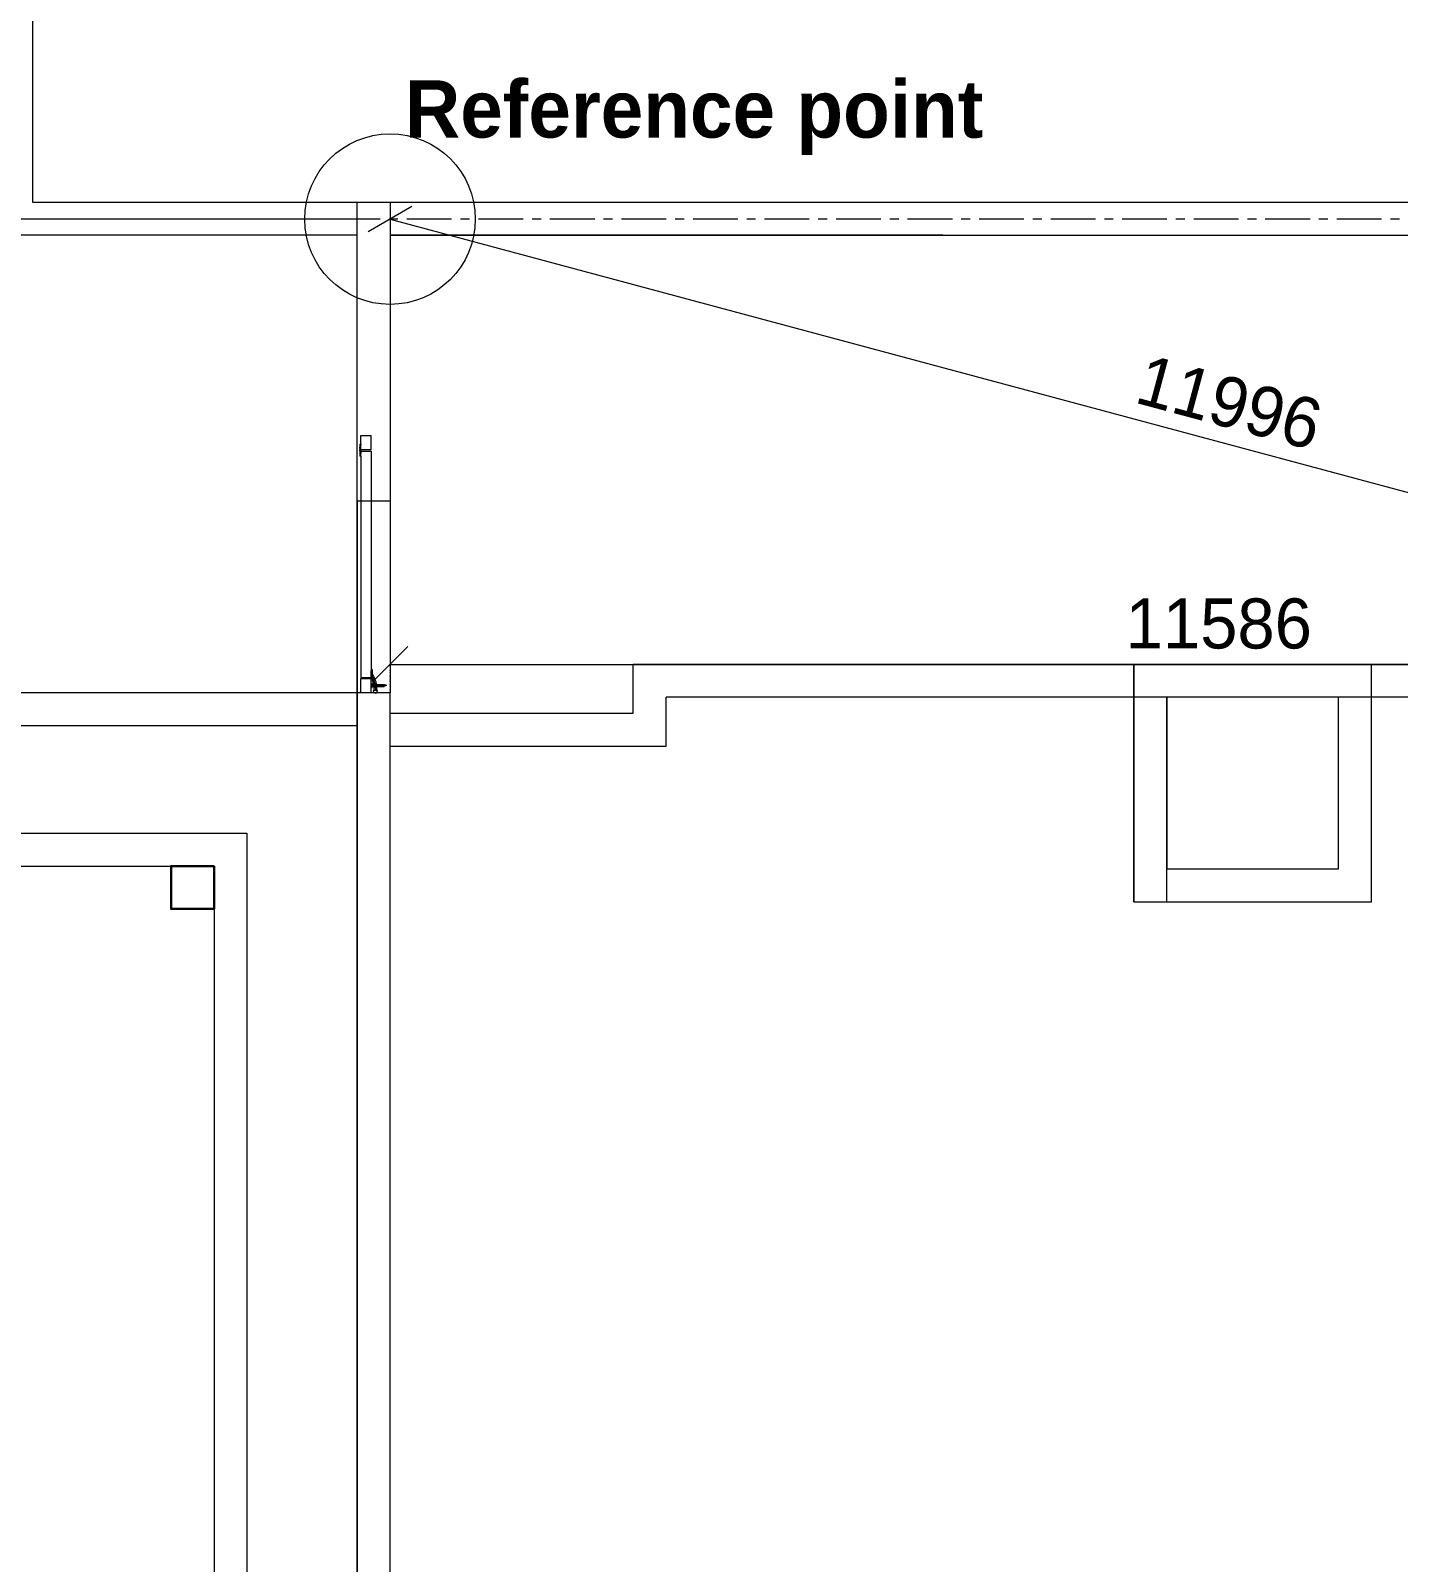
# Model space of a CAD drawing. Header units: metres. Extents: x 5205117 to 5948571, y 646915 to 1143748.
# Drawn here: x 5667906 to 5677466, y 815349 to 826055 of the extents above; entities that cross this region are included whole.
import ezdxf

# ---------------------------------------------------------------- set-up
doc = ezdxf.new("R2010")
doc.units = ezdxf.units.M
doc.header["$MEASUREMENT"] = 0
doc.header["$PDMODE"] = 35
doc.header["$PDSIZE"] = 10
for name, pattern in [('CENTER', [2, 1.25, -0.25, 0.25, -0.25]), ('DASHED', [0.75, 0.5, -0.25]), ('DOT2', [0.125, 0, -0.125])]:
    doc.linetypes.add(name, pattern=pattern)
doc.layers.get('0').update_dxf_attribs({"color": 1, "linetype": 'DASHED', "lineweight": 30})
for name, color, linetype, lineweight in [('A-Center line', 1, 'CENTER', 9), ('A-Door', 3, 'Continuous', 15), ('A-Elevation 1', 4, 'Continuous', 13), ('A-Elevation 2', 163, 'Continuous', 9), ('A-Elevation 3', 251, 'Continuous', 5), ('A-R.C.C.', 190, 'Continuous', 30), ('dim start point', 10, 'Continuous', 0), ('PLOT', 7, 'Continuous', 5), ('road', 7, 'Continuous', 9), ('road ht', 8, 'Continuous', 5)]:
    doc.layers.add(name, color=color, linetype=linetype, lineweight=lineweight)
doc.styles.add('CENTURY GOTHIC', font='GOTHIC.TTF')
doc.styles.get("Standard").update_dxf_attribs({"font": 'GOTHIC.TTF'})
doc.dimstyles.get("Standard").update_dxf_attribs({"dimtxt": 2, "dimasz": 1, "dimexe": 0, "dimexo": 0, "dimgap": 0.1, "dimtad": 1, "dimdsep": 46, "dimtxsty": 'Standard', "dimblk": 'OBLIQUE', "dimcen": 0.1, "dimclrd": 256, "dimclre": 256, "dimclrt": 256, "dimadec": 0, "dimazin": 0, "dimtfac": 1, "dimtofl": 0, "dimtmove": 1, "dimatfit": 2, "dimldrblk": 'OPEN90', "dimfxl": 1, "dimtolj": 1, "dimtzin": 0, "dimlwd": -1, "dimlwe": -1, "dimarcsym": 0})

# ---------------------------------------------------------------- blocks, each defined once
blk = doc.blocks.new('A$C7DF671ED')
at = {"layer": 'A-Door'}
for p, q in [((-5, 1738), (0, 1738)), ((-5, 1738), (-5, 1733)), ((-5, 1733), (0, 1733)), ((-5, 1733), (-5, 1723)), ((-5, 1723), (0, 1723)), ((-5, 1723), (-5, 1718)), ((-5, 1718), (0, 1718)), ((-5, 1709), (-5, 1718)), ((0, 1800), (74, 1800)), ((0, 1738), (0, 1800)), ((0, 1738), (0, 1733)), ((0, 1723), (0, 1733)), ((0, 1718), (0, 1723)), ((0, 1709), (0, 1718)), ((74, 1700), (74, 1800)), ((-8, 1699), (-9, 1698)), ((-9, 1698), (-9, 1697)), ((-9, 1697), (-9, 1696)), ((-9, 1696), (-9, 1695)), ((-9, 1695), (-9, 1693)), ((-9, 1693), (-8, 1693)), ((-7, 1700), (-8, 1699)), ((-7, 1698), (-8, 1698)), ((-8, 1698), (-8, 1698)), ((-8, 1698), (-8, 1697)), ((-8, 1697), (-8, 1697)), ((-8, 1697), (-8, 1697)), ((-8, 1697), (-8, 1697)), ((-8, 1697), (-8, 1696)), ((-8, 1696), (-8, 1696)), ((-8, 1696), (-8, 1695)), ((-8, 1696), (-8, 1696)), ((-8, 1696), (-8, 1696)), ((-8, 1696), (-8, 1696)), ((-8, 1695), (-8, 1695)), ((-8, 1695), (-8, 1695)), ((-8, 1695), (-8, 1695)), ((-8, 1695), (-8, 1694)), ((-8, 1694), (-8, 1694)), ((-8, 1694), (-8, 1694)), ((-7, 1694), (-8, 1694)), ((-8, 1693), (-7, 1692)), ((-6, 1700), (-7, 1700)), ((-6, 1699), (-7, 1699)), ((-7, 1699), (-7, 1698)), ((-7, 1698), (-7, 1698)), ((-7, 1698), (-7, 1698)), ((-7, 1698), (-7, 1698)), ((-7, 1698), (-7, 1698)), ((-7, 1694), (-7, 1693)), ((-7, 1694), (-7, 1694)), ((-7, 1693), (-7, 1693)), ((-7, 1693), (-7, 1693)), ((-7, 1693), (-7, 1693)), ((-7, 1693), (-7, 1693)), ((-7, 1693), (-6, 1693)), ((-7, 1692), (-6, 1691)), ((-5, 1700), (-6, 1700)), ((-6, 1699), (-6, 1699)), ((-5, 1699), (-6, 1699)), ((-6, 1699), (-6, 1699)), ((-6, 1699), (-6, 1699)), ((-6, 1699), (-6, 1699)), ((-6, 1693), (-6, 1692)), ((-6, 1693), (-6, 1693)), ((-6, 1693), (-6, 1693)), ((-6, 1693), (-6, 1693)), ((-6, 1692), (-5, 1692)), ((-6, 1691), (-5, 1691)), ((-5, 1709), (0, 1709)), ((-5, 1709), (-5, 1700)), ((-5, 1700), (0, 1700)), ((-3, 1700), (-5, 1700)), ((-4, 1699), (-5, 1699)), ((-5, 1699), (-5, 1699)), ((-5, 1699), (-5, 1699)), ((-5, 1699), (-5, 1699)), ((-5, 1692), (-5, 1692)), ((-5, 1692), (-5, 1692)), ((-5, 1692), (-5, 1692)), ((-5, 1692), (-4, 1692)), ((-5, 1691), (-3, 1691)), ((-5, 1691), (-5, 1683)), ((0, 1691), (-5, 1691)), ((0, 1683), (-5, 1683)), ((-5, 1683), (-5, 1674)), ((0, 1674), (-5, 1674)), ((-5, 1674), (-5, 1668)), ((0, 1668), (-5, 1668)), ((-5, 1668), (-5, 1659)), ((0, 1659), (-5, 1659)), ((-5, 1659), (-5, 1654)), ((0, 1654), (-5, 1654)), ((-4, 1699), (-4, 1699)), ((-4, 1699), (-4, 1699)), ((-4, 1699), (-4, 1699)), ((-3, 1699), (-4, 1699)), ((-4, 1699), (-4, 1699)), ((-4, 1692), (-3, 1693)), ((-4, 1692), (-4, 1692)), ((-4, 1692), (-4, 1692)), ((-4, 1692), (-4, 1692)), ((-2, 1700), (-3, 1700)), ((-3, 1699), (-3, 1699)), ((-3, 1699), (-3, 1699)), ((-2, 1698), (-3, 1699)), ((-3, 1699), (-3, 1699)), ((-3, 1699), (-3, 1699)), ((-3, 1693), (-3, 1693)), ((-3, 1693), (-3, 1693)), ((-3, 1693), (-3, 1693)), ((-3, 1693), (-3, 1693)), ((-3, 1693), (-2, 1693)), ((-3, 1691), (-2, 1692)), ((-1, 1699), (-2, 1700)), ((-2, 1697), (-2, 1698)), ((-2, 1698), (-2, 1698)), ((-2, 1698), (-2, 1698)), ((-2, 1698), (-2, 1698)), ((-2, 1698), (-2, 1698)), ((-2, 1698), (-2, 1698)), ((-1, 1697), (-2, 1697)), ((-2, 1694), (-1, 1695)), ((-2, 1693), (-2, 1694)), ((-2, 1694), (-2, 1694)), ((-2, 1694), (-2, 1694)), ((-2, 1694), (-2, 1694)), ((-2, 1694), (-2, 1694)), ((-2, 1692), (-1, 1693)), ((-2, 1693), (-2, 1693)), ((-2, 1693), (-2, 1693)), ((-1, 1698), (-1, 1699)), ((0, 1697), (-1, 1698)), ((-1, 1696), (-1, 1697)), ((-1, 1697), (-1, 1697)), ((-1, 1697), (-1, 1697)), ((-1, 1697), (-1, 1697)), ((-1, 1696), (-1, 1696)), ((-1, 1696), (-1, 1696)), ((-1, 1695), (-1, 1696)), ((-1, 1696), (-1, 1696)), ((-1, 1693), (0, 1695)), ((-1, 1695), (-1, 1695)), ((-1, 1695), (-1, 1695)), ((-1, 1695), (-1, 1695)), ((-1, 1695), (-1, 1695)), ((-1, 1693), (-1, 1693)), ((0, 1700), (0, 1709)), ((74, 1700), (0, 1700)), ((0, 1696), (0, 1700)), ((0, 1696), (0, 1697)), ((0, 1695), (0, 1696)), ((0, 1693), (0, 1696)), ((0, 1691), (0, 1693)), ((0, 1691), (74, 1691)), ((0, 1683), (0, 1691)), ((0, 1683), (0, 1674)), ((0, 1668), (0, 1674)), ((0, 1659), (0, 1668)), ((0, 1654), (0, 1659)), ((0, 1654), (0, 109)), ((74, 1691), (74, 165)), ((0, 109), (74, 109)), ((81, 165), (74, 165)), ((74, 165), (74, 156)), ((81, 156), (74, 156)), ((74, 118), (74, 156)), ((74, 118), (75, 118)), ((74, 118), (74, 118)), ((74, 118), (74, 118)), ((74, 118), (74, 118)), ((74, 118), (74, 118)), ((74, 118), (74, 118)), ((75, 118), (74, 118)), ((74, 118), (74, 112)), ((81, 112), (74, 112)), ((74, 109), (74, 112)), ((78, 102), (74, 109)), ((74, 109), (74, 109)), ((74, 109), (74, 109)), ((81, 118), (75, 118)), ((82, 113), (79, 118)), ((81, 165), (81, 156)), ((81, 156), (81, 123)), ((86, 125), (81, 123)), ((81, 123), (81, 118)), ((81, 112), (81, 118)), ((86, 106), (82, 113)), ((90, 118), (86, 125)), ((94, 110), (90, 118)), ((98, 102), (94, 110)), ((0, 0), (0, 100)), ((0, 100), (74, 100)), ((74, 0), (0, 0)), ((74, 67), (74, 100)), ((74, 67), (79, 67)), ((74, 39), (74, 67)), ((74, 0), (74, 39)), ((74, 39), (79, 39)), ((81, 95), (78, 102)), ((79, 67), (79, 60)), ((79, 60), (91, 60)), ((79, 48), (79, 56)), ((92, 56), (79, 56)), ((79, 55), (79, 55)), ((79, 55), (79, 55)), ((79, 51), (79, 55)), ((79, 51), (79, 55)), ((79, 55), (79, 55)), ((81, 55), (79, 55)), ((79, 51), (79, 51)), ((79, 51), (79, 51)), ((79, 51), (79, 51)), ((79, 51), (80, 51)), ((93, 48), (79, 48)), ((79, 39), (79, 45)), ((79, 45), (93, 45)), ((80, 51), (81, 51)), ((80, 51), (80, 51)), ((80, 51), (80, 51)), ((84, 88), (81, 95)), ((81, 55), (82, 55)), ((81, 55), (81, 55)), ((81, 51), (82, 51)), ((81, 51), (81, 51)), ((81, 51), (81, 51)), ((82, 55), (83, 55)), ((82, 55), (82, 55)), ((82, 51), (82, 51)), ((82, 51), (83, 51)), ((83, 55), (84, 55)), ((83, 51), (84, 51)), ((87, 81), (84, 88)), ((84, 55), (86, 55)), ((84, 55), (84, 55)), ((84, 51), (86, 51)), ((84, 51), (84, 51)), ((89, 99), (86, 106)), ((86, 55), (87, 55)), ((86, 55), (86, 55)), ((86, 51), (86, 51)), ((86, 51), (87, 51)), ((89, 73), (87, 81)), ((87, 55), (88, 55)), ((87, 51), (88, 51)), ((88, 55), (89, 55)), ((88, 55), (88, 55)), ((88, 51), (89, 51)), ((88, 51), (88, 51)), ((92, 91), (89, 99)), ((90, 66), (89, 73)), ((89, 55), (89, 51)), ((89, 55), (90, 55)), ((89, 51), (90, 51)), ((89, 12), (90, 17)), ((89, 12), (90, 8)), ((91, 60), (90, 66)), ((90, 55), (91, 55)), ((90, 55), (90, 55)), ((90, 55), (90, 55)), ((91, 51), (90, 51)), ((90, 51), (90, 51)), ((90, 51), (90, 51)), ((90, 17), (92, 20)), ((92, 5), (90, 8)), ((91, 60), (110, 60)), ((91, 55), (91, 55)), ((92, 55), (91, 55)), ((92, 51), (91, 51)), ((91, 51), (91, 51)), ((95, 83), (92, 91)), ((92, 56), (93, 56)), ((92, 55), (92, 56)), ((92, 55), (92, 55)), ((94, 55), (92, 55)), ((92, 55), (92, 55)), ((93, 51), (92, 55)), ((92, 51), (92, 51)), ((93, 51), (92, 51)), ((92, 20), (94, 22)), ((95, 2), (92, 5)), ((93, 56), (94, 56)), ((93, 50), (93, 51)), ((94, 51), (93, 51)), ((93, 48), (93, 50)), ((93, 48), (111, 48)), ((93, 43), (93, 45)), ((93, 45), (112, 45)), ((94, 35), (93, 43)), ((94, 56), (95, 56)), ((94, 51), (94, 55)), ((95, 55), (94, 55)), ((94, 55), (94, 55)), ((94, 55), (94, 55)), ((94, 55), (94, 55)), ((95, 51), (94, 51)), ((94, 51), (94, 51)), ((94, 51), (94, 51)), ((94, 51), (94, 51)), ((94, 22), (94, 35)), ((94, 22), (95, 23)), ((94, 17), (94, 22)), ((112, 17), (94, 17)), ((97, 75), (95, 83)), ((95, 56), (96, 56)), ((97, 55), (95, 55)), ((97, 51), (95, 51)), ((95, 23), (98, 25)), ((98, 0), (95, 2)), ((96, 56), (96, 56)), ((96, 56), (96, 56)), ((96, 56), (96, 56)), ((97, 56), (96, 56)), ((99, 68), (97, 75)), ((97, 56), (99, 56)), ((97, 55), (97, 55)), ((98, 55), (97, 55)), ((97, 55), (97, 55)), ((97, 51), (97, 51)), ((98, 51), (97, 51)), ((97, 51), (97, 51)), ((101, 94), (98, 102)), ((98, 55), (98, 55)), ((99, 55), (98, 55)), ((98, 51), (98, 51)), ((98, 51), (99, 51)), ((103, 26), (98, 25)), ((101, 60), (99, 68)), ((99, 56), (99, 56)), ((102, 56), (99, 56)), ((100, 55), (99, 55)), ((99, 51), (100, 51)), ((100, 55), (100, 51)), ((100, 55), (100, 55)), ((100, 55), (100, 55)), ((100, 55), (100, 55)), ((100, 55), (100, 55)), ((100, 55), (111, 55)), ((100, 51), (100, 51)), ((100, 51), (100, 51)), ((100, 51), (100, 51)), ((100, 51), (100, 51)), ((111, 51), (100, 51)), ((104, 86), (101, 94)), ((102, 51), (101, 56)), ((102, 56), (103, 56)), ((102, 48), (102, 51)), ((102, 43), (102, 45)), ((103, 35), (102, 43)), ((103, 56), (111, 56)), ((103, 35), (103, 17)), ((107, 25), (103, 26)), ((107, 78), (104, 86)), ((109, 69), (107, 78)), ((111, 23), (107, 25)), ((107, 0), (111, 2)), ((110, 61), (109, 69)), ((110, 60), (110, 61)), ((110, 60), (163, 60)), ((111, 55), (111, 56)), ((111, 56), (163, 56)), ((113, 55), (111, 55)), ((111, 55), (111, 55)), ((111, 52), (111, 55)), ((111, 51), (111, 52)), ((113, 51), (111, 51)), ((111, 51), (111, 51)), ((111, 48), (111, 51)), ((111, 48), (163, 48)), ((112, 22), (111, 23)), ((111, 2), (114, 5)), ((112, 44), (112, 45)), ((112, 45), (163, 45)), ((112, 35), (112, 44)), ((112, 22), (112, 35)), ((114, 20), (112, 22)), ((112, 21), (112, 22)), ((112, 17), (112, 19)), ((115, 55), (113, 55)), ((115, 51), (113, 51)), ((115, 17), (114, 20)), ((114, 5), (115, 8)), ((115, 55), (115, 55)), ((115, 55), (115, 51)), ((115, 55), (115, 55)), ((115, 55), (115, 55)), ((115, 55), (115, 55)), ((116, 55), (115, 55)), ((115, 51), (115, 51)), ((116, 51), (115, 51)), ((115, 51), (115, 51)), ((115, 51), (115, 51)), ((115, 51), (115, 51)), ((115, 17), (116, 12)), ((115, 8), (116, 12)), ((116, 55), (116, 55)), ((116, 55), (116, 51)), ((116, 55), (116, 55)), ((116, 55), (116, 55)), ((117, 55), (116, 55)), ((116, 51), (116, 51)), ((116, 51), (116, 51)), ((116, 51), (116, 51)), ((117, 51), (116, 51)), ((141, 55), (117, 55)), ((117, 51), (149, 51)), ((141, 55), (141, 55)), ((149, 55), (141, 55)), ((149, 55), (149, 51)), ((153, 55), (149, 55)), ((157, 51), (149, 51)), ((153, 55), (153, 55)), ((157, 55), (153, 55)), ((157, 51), (157, 55)), ((157, 55), (163, 55)), ((157, 51), (163, 51)), ((163, 60), (163, 60)), ((163, 60), (164, 60)), ((163, 60), (163, 60)), ((163, 56), (163, 55)), ((163, 55), (163, 51)), ((163, 55), (166, 55)), ((163, 51), (163, 48)), ((163, 51), (166, 51)), ((163, 45), (163, 45)), ((163, 45), (163, 45)), ((163, 45), (164, 45)), ((164, 60), (164, 59)), ((164, 59), (165, 59)), ((164, 59), (164, 59)), ((164, 45), (165, 46)), ((164, 45), (164, 45)), ((164, 45), (164, 45)), ((165, 59), (165, 59)), ((165, 59), (165, 58)), ((165, 58), (165, 58)), ((165, 58), (165, 58)), ((165, 58), (166, 57)), ((165, 47), (166, 47)), ((165, 46), (165, 47)), ((165, 47), (165, 47)), ((165, 46), (165, 46)), ((165, 46), (165, 46)), ((166, 57), (166, 57)), ((166, 57), (166, 55)), ((166, 55), (166, 51)), ((166, 55), (167, 55)), ((166, 51), (166, 48)), ((166, 51), (167, 51)), ((166, 48), (166, 47)), ((167, 55), (167, 55)), ((167, 55), (167, 51)), ((167, 55), (167, 55)), ((167, 55), (167, 55)), ((171, 55), (167, 55)), ((167, 51), (167, 51)), ((167, 51), (167, 51)), ((167, 51), (167, 51)), ((167, 51), (176, 51)), ((172, 55), (171, 55)), ((172, 55), (173, 55)), ((173, 55), (173, 55)), ((175, 55), (173, 55)), ((176, 55), (175, 55)), ((175, 55), (175, 55)), ((176, 55), (176, 51)), ((178, 55), (176, 55)), ((176, 55), (176, 55)), ((178, 51), (176, 51)), ((178, 55), (179, 55)), ((179, 51), (178, 51)), ((179, 55), (180, 55)), ((180, 51), (179, 51)), ((180, 55), (180, 55)), ((180, 55), (180, 55)), ((180, 55), (181, 55)), ((180, 51), (180, 51)), ((180, 51), (180, 51)), ((181, 51), (180, 51)), ((181, 55), (181, 55)), ((181, 51), (181, 55)), ((181, 51), (181, 51)), ((98, 0), (103, -1)), ((107, 0), (103, -1))]:
    blk.add_line(p, q, dxfattribs=at)
blk = doc.blocks.new('A$C25B54C7F')
at = {"layer": 'A-Elevation 1', "ltscale": 5}
blk.add_line((175684, 4088), (175914, 4088), dxfattribs=at)
for points in [[(175684, 4088), (175684, 6588), (197029, 6588), (197029, 6358), (175914, 6358), (175914, 3858), (173824, 3858), (173824, 4088)], [(172484, 4088), (142104, 4088), (142104, 3858), (172484, 3858)]]:
    blk.add_lwpolyline(points, close=True, dxfattribs=at)
at = {"layer": 'A-Elevation 2', "ltscale": 5}
for points in [[(175684, -6), (175684, 3858)], [(175914, 3858), (175914, -6)]]:
    blk.add_lwpolyline(points, dxfattribs=at)
at = {"layer": 'A-Elevation 3'}
for points in [[(172484, 4088), (172484, 15188), (171274, 15188), (171274, 5088), (143314, 5088), (143314, 15188), (142104, 15188), (142104, 4088)], [(172254, 4088), (172254, 14958), (171504, 14958), (171504, 4858), (143084, 4858), (143084, 14958), (142334, 14958), (142334, 4088)], [(173824, 4088), (172484, 4088)], [(173824, 3858), (172484, 3858)]]:
    blk.add_lwpolyline(points, dxfattribs=at)
at = {"layer": 'A-R.C.C.', "ltscale": 5}
blk.add_lwpolyline([(171274, 5088), (171274, 5388), (170974, 5388), (170974, 5088)], close=True, dxfattribs=at)
at = {"layer": 'A-Door', "rotation": 270}
blk.add_blockref('A$C7DF671ED', (172484, 4063), dxfattribs=at)
blk = doc.blocks.new('_Oblique')
at = {"color": 0, "linetype": 'ByBlock', "lineweight": -2}
blk.add_line((-0.5, -0.5), (0.5, 0.5), dxfattribs=at)
blk = doc.blocks.new('*D263')
at = {"layer": 'Defpoints', "color": 0, "ltscale": 5, "transparency": 16777216}
for p in [(5670418, 824738), (5682004, 821625), (5682004, 821625)]:
    blk.add_point(p, dxfattribs=at)
at = {"layer": 'road ht', "linetype": 'DOT2', "ltscale": 5, "transparency": 16777216}
for p, q in [((5670418, 824738), (5670418, 824738)), ((5682004, 821625), (5682004, 821625))]:
    blk.add_line(p, q, dxfattribs=at)
at = {"layer": 'road ht', "color": 1, "ltscale": 5, "transparency": 16777216}
blk.add_line((5670418, 824738), (5682004, 821625), dxfattribs=at)
at = {"layer": 'road ht', "color": 1, "ltscale": 5, "transparency": 16777216, "xscale": 250, "yscale": 250, "zscale": 250}
for p, rotation in [((5670418, 824738), 164.9632159782106), ((5682004, 821625), 344.9632159782106)]:
    blk.add_blockref('_Oblique', p, dxfattribs=dict(at, rotation=rotation))
at = {"layer": 'road ht', "color": 1, "ltscale": 5, "transparency": 16777216, "insert": (5676285, 823456), "char_height": 350, "attachment_point": 5, "rotation": 344.9632}
blk.add_mtext('\\A1;11996', dxfattribs=at)
blk = doc.blocks.new('_Open90')
at = {"color": 0, "linetype": 'ByBlock', "lineweight": -2}
for p, q in [((-0.5, 0.5), (0, 0)), ((0, 0), (-1, 0)), ((0, 0), (-0.5, -0.5))]:
    blk.add_line(p, q, dxfattribs=at)
blk = doc.blocks.new('*D265')
at = {"layer": 'Defpoints', "color": 0, "ltscale": 5, "transparency": 16777216}
for p in [(5682004, 821625), (5670418, 820776), (5682004, 820378)]:
    blk.add_point(p, dxfattribs=at)
at = {"layer": 'road ht', "linetype": 'DOT2', "ltscale": 5, "transparency": 16777216}
for p, q in [((5670418, 820776), (5670418, 821625)), ((5682004, 820378), (5682004, 821625))]:
    blk.add_line(p, q, dxfattribs=at)
at = {"layer": 'road ht', "color": 1, "ltscale": 5, "transparency": 16777216}
blk.add_line((5670418, 821625), (5682004, 821625), dxfattribs=at)
at = {"layer": 'road ht', "color": 1, "ltscale": 5, "transparency": 16777216, "xscale": 250, "yscale": 250, "zscale": 250, "rotation": 180}
blk.add_blockref('_Oblique', (5670418, 821625), dxfattribs=at)
at = {"layer": 'road ht', "color": 1, "ltscale": 5, "transparency": 16777216, "xscale": 250, "yscale": 250, "zscale": 250}
blk.add_blockref('_Oblique', (5682004, 821625), dxfattribs=at)
at = {"layer": 'road ht', "color": 1, "ltscale": 5, "transparency": 16777216, "insert": (5676211, 821909), "char_height": 350, "attachment_point": 5}
blk.add_mtext('\\A1;11586', dxfattribs=at)

msp = doc.modelspace()

# ---------------------------------------------------------------- linework, layer by layer
at = {"layer": 'A-Center line', "ltscale": 250}
msp.add_line((5722848.7, 824737.6), (5670188.1, 824737.6), dxfattribs=at)
at = {"layer": 'dim start point', "color": 1}
msp.add_circle((5670418.1, 824737.6, -19.9), 596.2, dxfattribs=at)
at = {"layer": 'PLOT', "ltscale": 0.5}
for p, q in [((5670418.1, 824855.3), (5722848.7, 824855.3)), ((5670418.1, 824625.3), (5722618.7, 824625.3))]:
    msp.add_line(p, q, dxfattribs=at)
at = {"layer": 'road', "ltscale": 0.5}
msp.add_line((5670188.1, 787737.6), (5670188.1, 824737.6), dxfattribs=at)
msp.add_lwpolyline([(5670188.1, 824737.6), (5667688.1, 824737.6)], dxfattribs=at)
at = {"layer": 'road ht', "transparency": 33554559}
for p, q in [((5681403.7, 821625.3), (5672118.1, 821625.3)), ((5675618.1, 819965.3), (5675618.1, 821625.3)), ((5681403.7, 821395.3), (5672348.1, 821395.3)), ((5675848.1, 819965.3), (5675848.1, 821395.3))]:
    msp.add_line(p, q, dxfattribs=at)
for points in [[(5670418.1, 821283.5), (5672118.1, 821283.5), (5672118.1, 821625.3)], [(5670418.1, 821053.5), (5672348.1, 821053.5), (5672348.1, 821395.3)]]:
    msp.add_lwpolyline(points, dxfattribs=at)
for points in [[(5677278.1, 821625.3), (5675618.1, 821625.3), (5675618.1, 819965.3), (5677278.1, 819965.3)], [(5677048.1, 821395.3), (5675848.1, 821395.3), (5675848.1, 820195.3), (5677048.1, 820195.3)]]:
    msp.add_lwpolyline(points, close=True, dxfattribs=at)

# ---------------------------------------------------------------- block references
at = {"ltscale": 5, "rotation": 90}
msp.add_blockref('A$C25B54C7F', (5674276.1, 648941.7), dxfattribs=at)

# ---------------------------------------------------------------- texts
at = {"layer": 'dim start point', "insert": (5670522.7, 825187.3), "char_height": 400, "width": 20351.475, "attachment_point": 7, "rotation": 359.98579, "style": 'CENTURY GOTHIC'}
msp.add_mtext('{\\fCentury Gothic|b1|i0|c0|p34;\\C1;Reference point }', dxfattribs=at)

# ---------------------------------------------------------------- dimensions: what is measured, and where the dimension line sits
at = {"layer": 'road ht', "color": 12, "ltscale": 5}
dim = msp.add_aligned_dim(p1=(5670418.1, 824737.6), p2=(5682003.7, 821625.3), distance=0, dimstyle='Standard', override={"dimtxt": 350, "dimasz": 250, "dimgap": 100, "dimdec": 0, "dimclrd": 1, "dimclrt": 1, "dimtdec": 0, "dimfxl": 0.1}, dxfattribs=at)
dim.commit()
dim.dimension.update_dxf_attribs({"geometry": '*D263', "text_midpoint": (5676284.5, 823455.5)})
dim = msp.add_linear_dim(base=(5682003.7, 821625.3), p1=(5670418.1, 820775.6), p2=(5682003.7, 820377.9), dimstyle='Standard', override={"dimtxt": 350, "dimasz": 250, "dimgap": 100, "dimdec": 0, "dimclrd": 1, "dimclrt": 1, "dimtdec": 0, "dimfxl": 0.1}, dxfattribs=at)
dim.commit()
dim.dimension.update_dxf_attribs({"geometry": '*D265', "text_midpoint": (5676210.9, 821909.1)})

doc.saveas('drawing.dxf')
